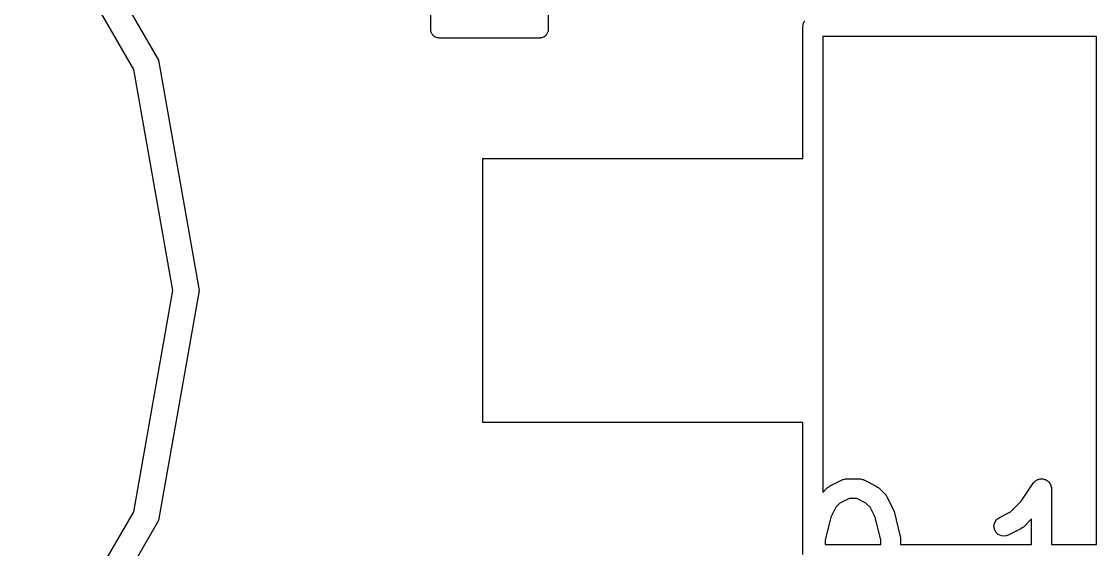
# Model space of a CAD drawing. Extents: x 173.7 to 229.3, y -126 to -74.1.
# Drawn here: x 203.75 to 211.9, y -101.96 to -97.96 of the extents above; entities that cross this region are included whole.
import ezdxf

# ---------------------------------------------------------------- set-up
doc = ezdxf.new("R2010")
doc.units = 0
doc.header["$MEASUREMENT"] = 0
doc.layers.add('BLACK', color=7, linetype='CONTINUOUS')

msp = doc.modelspace()

# ---------------------------------------------------------------- linework, layer by layer
at = {"layer": 'Black'}
for p, q in [((206.855, -98.024), (206.855, -94.976)), ((207.744, -95.2208), (207.744, -98.024)), ((203.907, -96.7218), (204.792, -98.2557)), ((204.604, -98.3241), (203.754, -96.8503)), ((209.675, -98), (209.676, -97.9935)), ((209.676, -97.987), (209.678, -97.9808)), ((209.676, -97.9935), (209.676, -97.987)), ((209.678, -97.9808), (209.68, -97.9743)), ((209.68, -97.9743), (209.683, -97.9687)), ((209.683, -97.9687), (209.685, -97.9625)), ((209.685, -97.9625), (209.689, -97.9575)), ((206.856, -98.0295), (206.855, -98.024)), ((206.856, -98.035), (206.856, -98.0295)), ((206.858, -98.0402), (206.856, -98.035)), ((206.859, -98.0457), (206.858, -98.0402)), ((206.862, -98.0505), (206.859, -98.0457)), ((206.864, -98.0557), (206.862, -98.0505)), ((206.868, -98.06), (206.864, -98.0557)), ((206.87, -98.0648), (206.868, -98.06)), ((206.875, -98.0684), (206.87, -98.0648)), ((206.878, -98.0726), (206.875, -98.0684)), ((206.883, -98.0754), (206.878, -98.0726)), ((206.887, -98.079), (206.883, -98.0754)), ((207.717, -98.0754), (207.713, -98.079)), ((207.722, -98.0726), (207.717, -98.0754)), ((207.725, -98.0684), (207.722, -98.0726)), ((207.73, -98.0648), (207.725, -98.0684)), ((207.732, -98.06), (207.73, -98.0648)), ((207.736, -98.0557), (207.732, -98.06)), ((207.738, -98.0505), (207.736, -98.0557)), ((207.741, -98.0457), (207.738, -98.0505)), ((207.742, -98.0402), (207.741, -98.0457)), ((207.744, -98.035), (207.742, -98.0402)), ((207.744, -98.024), (207.744, -98.0295)), ((207.744, -98.0295), (207.744, -98.035)), ((209.675, -99), (209.675, -98)), ((209.825, -98.075), (209.825, -101.53)), ((211.9, -98.075), (209.825, -98.075)), ((211.9, -101.925), (211.9, -98.075)), ((206.892, -98.0809), (206.887, -98.079)), ((206.897, -98.0837), (206.892, -98.0809)), ((206.903, -98.0846), (206.897, -98.0837)), ((206.908, -98.0865), (206.903, -98.0846)), ((206.914, -98.0865), (206.908, -98.0865)), ((206.919, -98.0875), (206.914, -98.0865)), ((207.681, -98.0875), (206.919, -98.0875)), ((207.686, -98.0865), (207.681, -98.0875)), ((207.692, -98.0865), (207.686, -98.0865)), ((207.697, -98.0846), (207.692, -98.0865)), ((207.703, -98.0837), (207.697, -98.0846)), ((207.708, -98.0809), (207.703, -98.0837)), ((207.713, -98.079), (207.708, -98.0809)), ((204.792, -98.2557), (205.1, -100)), ((204.9, -100), (204.604, -98.3241)), ((207.25, -101), (207.25, -99)), ((207.25, -99), (209.675, -99)), ((204.604, -101.676), (204.9, -100)), ((205.1, -100), (204.792, -101.744)), ((209.675, -101), (207.25, -101)), ((209.675, -102), (209.675, -101)), ((209.825, -101.53), (209.859, -101.496)), ((209.859, -101.496), (209.869, -101.489)), ((209.869, -101.489), (209.878, -101.482)), ((209.878, -101.482), (209.974, -101.434)), ((209.974, -101.434), (209.978, -101.433)), ((209.978, -101.433), (209.981, -101.431)), ((209.981, -101.431), (209.99, -101.429)), ((209.99, -101.429), (209.999, -101.427)), ((209.999, -101.427), (210.003, -101.427)), ((210.003, -101.427), (210.007, -101.426)), ((210.007, -101.426), (210.102, -101.426)), ((210.102, -101.426), (210.107, -101.427)), ((210.107, -101.427), (210.111, -101.427)), ((210.111, -101.427), (210.119, -101.429)), ((210.119, -101.429), (210.128, -101.431)), ((210.128, -101.431), (210.132, -101.433)), ((210.132, -101.433), (210.136, -101.434)), ((210.136, -101.434), (210.231, -101.482)), ((210.231, -101.482), (210.241, -101.489)), ((210.241, -101.489), (210.251, -101.496)), ((210.251, -101.496), (210.298, -101.544)), ((211.33, -101.596), (211.421, -101.46)), ((211.421, -101.46), (211.424, -101.457)), ((211.424, -101.457), (211.426, -101.453)), ((211.426, -101.453), (211.433, -101.447)), ((211.433, -101.447), (211.439, -101.441)), ((211.439, -101.441), (211.443, -101.439)), ((211.443, -101.439), (211.446, -101.436)), ((211.446, -101.436), (211.454, -101.433)), ((211.454, -101.433), (211.462, -101.429)), ((211.462, -101.429), (211.466, -101.429)), ((211.466, -101.429), (211.47, -101.428)), ((211.47, -101.428), (211.479, -101.428)), ((211.479, -101.428), (211.488, -101.427)), ((211.488, -101.427), (211.492, -101.428)), ((211.492, -101.428), (211.496, -101.428)), ((211.496, -101.428), (211.505, -101.431)), ((211.505, -101.431), (211.513, -101.433)), ((211.513, -101.433), (211.517, -101.435)), ((211.517, -101.435), (211.521, -101.436)), ((211.521, -101.436), (211.528, -101.442)), ((211.528, -101.442), (211.535, -101.447)), ((211.535, -101.447), (211.538, -101.451)), ((211.538, -101.451), (211.541, -101.453)), ((211.541, -101.453), (211.545, -101.461)), ((211.545, -101.461), (211.551, -101.468)), ((211.551, -101.468), (211.552, -101.472)), ((211.552, -101.472), (211.554, -101.476)), ((211.554, -101.476), (211.555, -101.485)), ((211.555, -101.485), (211.558, -101.493)), ((211.558, -101.493), (211.558, -101.497)), ((211.558, -101.497), (211.558, -101.501)), ((210.025, -101.576), (209.956, -101.611)), ((210.085, -101.576), (210.025, -101.576)), ((210.153, -101.611), (210.085, -101.576)), ((210.298, -101.544), (210.305, -101.553)), ((210.305, -101.553), (210.312, -101.563)), ((210.312, -101.563), (210.36, -101.658)), ((211.558, -101.501), (211.558, -101.925)), ((209.926, -101.641), (209.887, -101.718)), ((209.956, -101.611), (209.926, -101.641)), ((210.184, -101.641), (210.153, -101.611)), ((210.222, -101.718), (210.184, -101.641)), ((210.36, -101.658), (210.362, -101.666)), ((211.248, -101.678), (211.33, -101.596)), ((203.754, -103.15), (204.604, -101.676)), ((209.887, -101.718), (209.844, -101.892)), ((210.265, -101.892), (210.222, -101.718)), ((210.362, -101.666), (210.366, -101.674)), ((210.366, -101.674), (210.413, -101.864)), ((211.129, -101.757), (211.143, -101.736)), ((211.143, -101.736), (211.164, -101.72)), ((211.164, -101.72), (211.248, -101.678)), ((211.408, -101.73), (211.346, -101.793)), ((211.408, -101.925), (211.408, -101.73)), ((204.792, -101.744), (203.907, -103.278)), ((211.123, -101.783), (211.129, -101.757)), ((211.126, -101.808), (211.123, -101.783)), ((211.137, -101.832), (211.126, -101.808)), ((211.326, -101.807), (211.231, -101.854)), ((211.336, -101.799), (211.326, -101.807)), ((211.346, -101.793), (211.336, -101.799)), ((209.844, -101.892), (209.844, -101.925)), ((210.265, -101.925), (210.265, -101.892)), ((210.413, -101.864), (210.414, -101.873)), ((210.414, -101.873), (210.415, -101.882)), ((210.415, -101.882), (210.415, -101.925)), ((211.156, -101.85), (211.137, -101.832)), ((211.18, -101.86), (211.156, -101.85)), ((211.206, -101.862), (211.18, -101.86)), ((211.231, -101.854), (211.206, -101.862)), ((209.844, -101.925), (210.265, -101.925)), ((210.415, -101.925), (211.408, -101.925)), ((211.558, -101.925), (211.9, -101.925))]:
    msp.add_line(p, q, dxfattribs=at)

doc.saveas('drawing.dxf')
